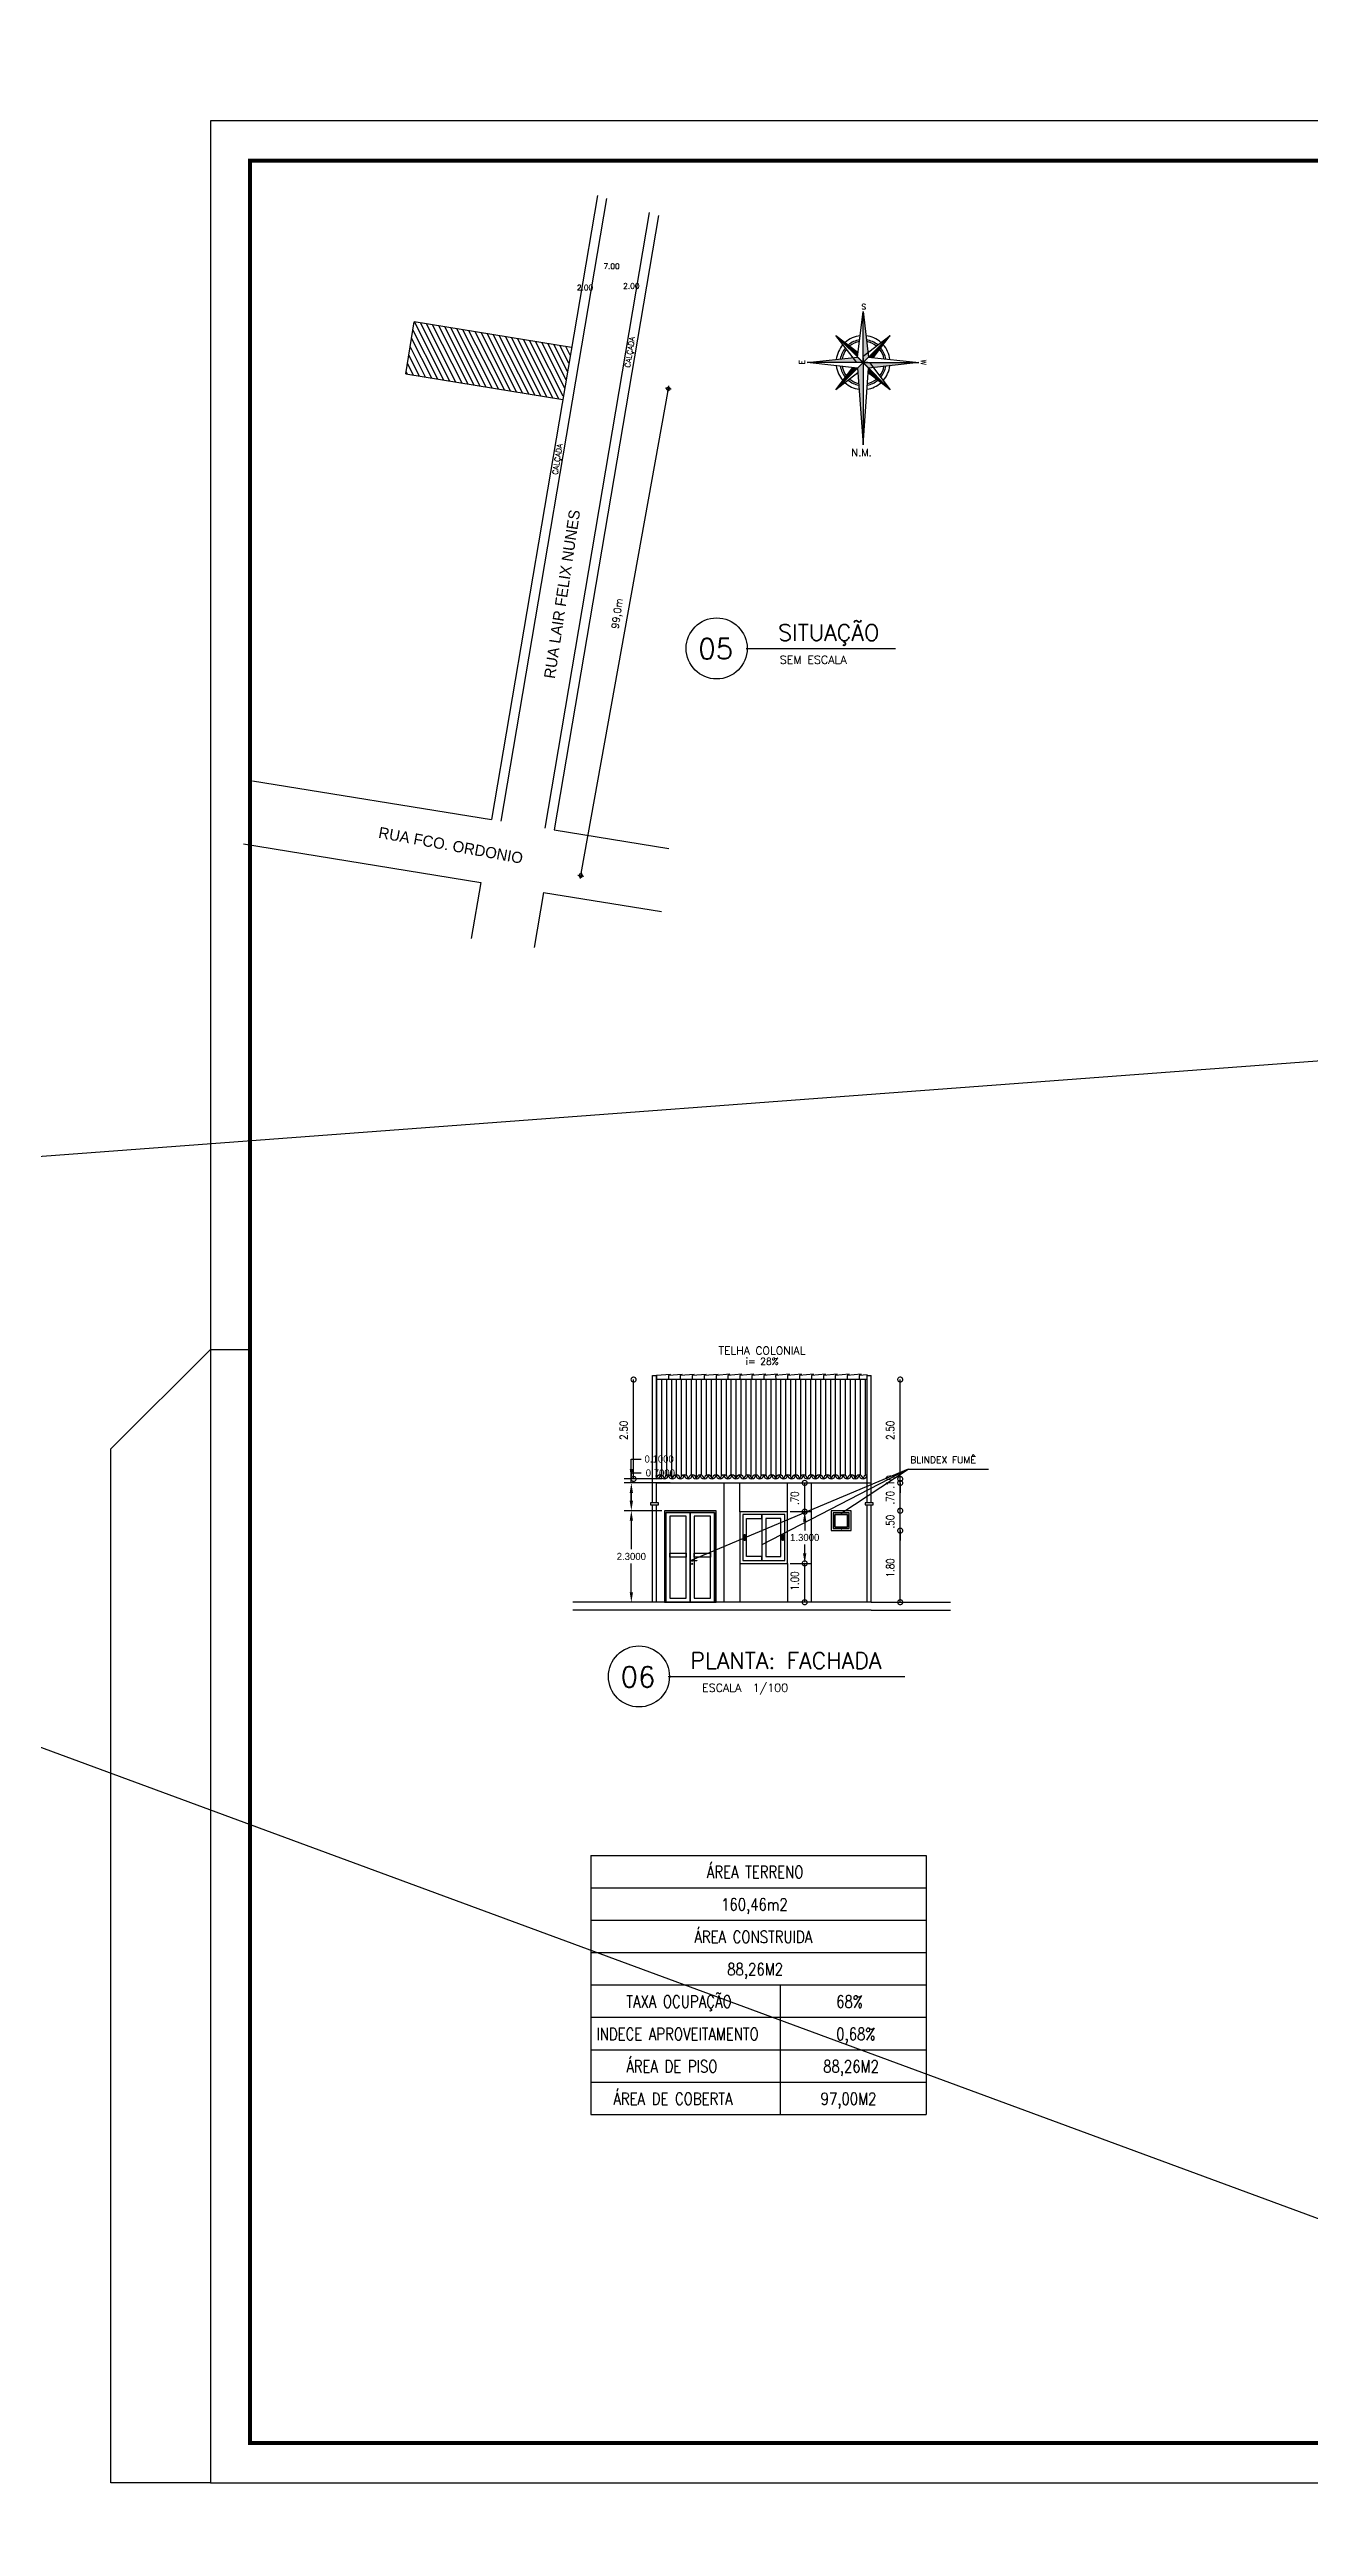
# Model space of a CAD drawing. Extents: x 1223 to 2114, y 507 to 973.
# Drawn here: x 1896.4 to 1928.1, y 602.5 to 664.8 of the extents above; entities that cross this region are included whole.
import ezdxf

# ---------------------------------------------------------------- set-up
doc = ezdxf.new("R2010")
doc.units = 0
doc.header["$MEASUREMENT"] = 0
doc.layers.get('0').update_dxf_attribs({"linetype": 'CONTINUOUS'})
doc.layers.get('DEFPOINTS').update_dxf_attribs({"linetype": 'CONTINUOUS'})
for name, color, linetype in [('COTA', 7, 'CONTINUOUS'), ('ESQUADRIAS_TIGRE', 7, 'CONTINUOUS'), ('FORMATO', 4, 'CONTINUOUS'), ('JANELAS', 8, 'CONTINUOUS'), ('JANELAS_INTERNO', 2, 'CONTINUOUS'), ('PAREDE', 2, 'CONTINUOUS'), ('PAREDES', 2, 'CONTINUOUS'), ('PENA-20', 3, 'CONTINUOUS'), ('PILAR', 2, 'CONTINUOUS'), ('PILARES', 5, 'CONTINUOUS'), ('REBAIXO', 8, 'CONTINUOUS')]:
    doc.layers.add(name, color=color, linetype=linetype)
doc.styles.add('PADRAO_TXT', font='romans.shx')
doc.styles.add('REG80', font='romans.shx', dxfattribs={"width": 0.8, "height": 0.2})
doc.styles.add('ROMANS', font='romans', dxfattribs={"height": 0.1})
doc.styles.add('ROMANT', font='romant.shx')
doc.dimstyles.get("Standard").update_dxf_attribs({"dimtxt": 0.18, "dimasz": 0.18, "dimexe": 0.18, "dimexo": 0.0625, "dimgap": 0.09, "dimtad": 0, "dimtih": 1, "dimtoh": 1, "dimdec": 4, "dimzin": 0, "dimdsep": 46, "dimtxsty": 'Standard', "dimcen": 0.09, "dimadec": 0, "dimazin": 0, "dimtfac": 1, "dimtdec": 4, "dimtofl": 0, "dimtmove": 0, "dimatfit": 3, "dimfxl": 0, "dimtolj": 1, "dimtzin": 0, "dimarcsym": 0})

# ---------------------------------------------------------------- blocks, each defined once
blk = doc.blocks.new('*U28')
at = {"layer": 'ESQUADRIAS_TIGRE', "linetype": 'Continuous', "flags": 128}
for points in [[(0.05, 0.45), (0.05, 0.05), (0.45, 0.05), (0.45, 0.45)], [(0.09, 0.41), (0.09, 0.09), (0.41, 0.09), (0.41, 0.41)]]:
    blk.add_lwpolyline(points, close=True, dxfattribs=at)
at = {"layer": 'ESQUADRIAS_TIGRE', "linetype": 'Continuous'}
blk.add_lwpolyline([(0.09, 0.41), (0.41, 0.41), (0.41, 0.09), (0.09, 0.09)], close=True, dxfattribs=at)
blk = doc.blocks.new('*U29')
at = {"layer": 'ESQUADRIAS_TIGRE', "linetype": 'Continuous', "flags": 128}
for points in [[(0, 0.5), (0, 0), (0.5, 0), (0.5, 0.5)], [(0.05, 0.45), (0.05, 0.05), (0.45, 0.05), (0.45, 0.45)]]:
    blk.add_lwpolyline(points, close=True, dxfattribs=at)
at = {"layer": 'ESQUADRIAS_TIGRE'}
blk.add_blockref('*U28', (0, 0), dxfattribs=at)
blk = doc.blocks.new('PUXADOR_MAXIMAR_2D')
at = {"layer": 'ESQUADRIAS_TIGRE', "linetype": 'Continuous'}
blk.add_lwpolyline([(-0.006, -0.015), (0.006, -0.015), (0.006, 0), (0.046, 0), (0.1, 0), (0.1, 0.014), (0.019, 0.014), (0.019, 0.015), (0.019, 0.023), (0.006, 0.023), (-0.006, 0.023), (-0.021, 0.023), (-0.021, 0.008), (-0.006, 0.008), (-0.006, 0), (-0.006, -0.001)], close=True, dxfattribs=at)
blk = doc.blocks.new('36985429E')
at = {"layer": 'ESQUADRIAS_TIGRE'}
for name, p in [('*U29', (0, 0)), ('PUXADOR_MAXIMAR_2D', (0.25, 0.05))]:
    blk.add_blockref(name, p, dxfattribs=at)
at = {"layer": 'ESQUADRIAS_TIGRE', "flags": 1}
for tag, p in [('COD', (0, -0.00762)), ('DESCR', (0, -0.01524))]:
    blk.add_attdef(tag, p, '', height=0.00423, dxfattribs=at)
blk = doc.blocks.new('*U31')
at = {"layer": 'ESQUADRIAS_TIGRE', "linetype": 'Continuous', "flags": 128}
for points in [[(0.04, 2.26), (0.04, 0), (0.65, 0), (0.65, 2.26)], [(0.14, 2.16), (0.14, 0.1), (0.55, 0.1), (0.55, 2.16)]]:
    blk.add_lwpolyline(points, close=True, dxfattribs=at)
at = {"layer": 'ESQUADRIAS_TIGRE', "linetype": 'Continuous'}
blk.add_lwpolyline([(0.14, 1.23), (0.55, 1.23), (0.55, 1.13), (0.14, 1.13)], close=True, dxfattribs=at)
blk = doc.blocks.new('*U32')
at = {"layer": 'ESQUADRIAS_TIGRE', "linetype": 'Continuous', "flags": 128}
for points in [[(0.65, 2.26), (0.65, 0), (1.26, 0), (1.26, 2.26)], [(0.75, 2.16), (0.75, 0.1), (1.16, 0.1), (1.16, 2.16)]]:
    blk.add_lwpolyline(points, close=True, dxfattribs=at)
at = {"layer": 'ESQUADRIAS_TIGRE', "linetype": 'Continuous'}
blk.add_lwpolyline([(0.75, 1.23), (1.16, 1.23), (1.16, 1.13), (0.75, 1.13)], close=True, dxfattribs=at)
blk = doc.blocks.new('*U33')
at = {"layer": 'ESQUADRIAS_TIGRE', "linetype": 'Continuous'}
blk.add_lwpolyline([(0, 2.3), (0, 0), (0.04, 0), (0.04, 2.26), (1.26, 2.26), (1.26, 0), (1.3, 0), (1.3, 2.3)], close=True, dxfattribs=at)
at = {"layer": 'ESQUADRIAS_TIGRE'}
for name in ['*U31', '*U32']:
    blk.add_blockref(name, (0, 0), dxfattribs=at)
blk = doc.blocks.new('MACANETA_GU_DIR')
at = {"layer": 'ESQUADRIAS_TIGRE', "linetype": 'Continuous', "flags": 128}
blk.add_lwpolyline([(0, -0.015, -0.414214), (-0.015, 0, -0.414214), (0, 0.015), (0, 0.015, -0.268682), (0.013, 0.007), (0.052, 0.007), (0.106, 0.007, -0.414214), (0.114, 0, -0.414214), (0.106, -0.008), (0.052, -0.008), (0.013, -0.008), (0.013, -0.008, -0.267224), (0, -0.015)], format="xyb", close=True, dxfattribs=at)
at = {"layer": 'ESQUADRIAS_TIGRE', "linetype": 'Continuous'}
blk.add_circle((0, -0.08), 0.015, dxfattribs=at)
blk = doc.blocks.new('36621931E')
at = {"layer": 'ESQUADRIAS_TIGRE'}
for name, p in [('*U33', (0, 0)), ('MACANETA_GU_DIR', (0.7, 1.046))]:
    blk.add_blockref(name, p, dxfattribs=at)
at = {"layer": 'ESQUADRIAS_TIGRE', "flags": 1}
for tag, p in [('COD', (0, -0.00762)), ('DESCR', (0, -0.01524))]:
    blk.add_attdef(tag, p, '', height=0.00423, dxfattribs=at)
blk = doc.blocks.new('*U35')
at = {"layer": 'ESQUADRIAS_TIGRE', "linetype": 'Continuous'}
blk.add_lwpolyline([(0.07, 1.23), (0.07, 0.07), (0.55, 0.07), (0.55, 0.17), (0.17, 0.17), (0.17, 1.13), (0.55, 1.13), (0.55, 1.23)], close=True, dxfattribs=at)
blk = doc.blocks.new('*U36')
at = {"layer": 'ESQUADRIAS_TIGRE', "linetype": 'Continuous', "flags": 128}
for points in [[(0.55, 1.23), (0.55, 0.07), (1.13, 0.07), (1.13, 1.23)], [(0.65, 1.13), (0.65, 0.17), (1.03, 0.17), (1.03, 1.13)]]:
    blk.add_lwpolyline(points, close=True, dxfattribs=at)
blk = doc.blocks.new('*U37')
at = {"layer": 'ESQUADRIAS_TIGRE', "linetype": 'Continuous', "flags": 128}
for points in [[(0, 1.3), (0, 0), (1.2, 0), (1.2, 1.3)], [(0.07, 1.23), (0.07, 0.07), (1.13, 0.07), (1.13, 1.23)]]:
    blk.add_lwpolyline(points, close=True, dxfattribs=at)
at = {"layer": 'ESQUADRIAS_TIGRE'}
for name in ['*U35', '*U36']:
    blk.add_blockref(name, (0, 0), dxfattribs=at)
blk = doc.blocks.new('PUXADOR_2D')
at = {"layer": 'ESQUADRIAS_TIGRE', "linetype": 'Continuous', "flags": 128}
blk.add_lwpolyline([(0.0125, -0.06), (0.0125, -0.0625, -0.4142136), (0, -0.075), (0, -0.075, -0.4142136), (-0.0125, -0.0625), (-0.0125, -0.06), (-0.0125, 0.06), (-0.0125, 0.0625, -0.4142136), (0, 0.075), (0, 0.075, -0.4142136), (0.0125, 0.0625), (0.0125, 0.06)], format="xyb", close=True, dxfattribs=at)
blk = doc.blocks.new('36406810E')
at = {"layer": 'ESQUADRIAS_TIGRE'}
for name, p in [('*U37', (0, 0)), ('PUXADOR_2D', (0.12, 0.65)), ('PUXADOR_2D', (1.08, 0.65))]:
    blk.add_blockref(name, p, dxfattribs=at)
at = {"layer": 'ESQUADRIAS_TIGRE', "flags": 1}
for tag, p in [('COD', (0, -0.00762)), ('DESCR', (0, -0.01524))]:
    blk.add_attdef(tag, p, '', height=0.00423, dxfattribs=at)
blk = doc.blocks.new('A$C2DF50791')
at = {"layer": 'PENA-20'}
for centre, start, end in [((0, 0.1), 270, 0), ((0.1, 0), 0, 180), ((0.2, 0.1), 180, 0), ((0.3, 0), 0, 180), ((0.4, 0.1), 180, 0), ((0.5, 0), 0, 180), ((0.6, 0.1), 180, 0), ((0.7, 0), 0, 180), ((0.8, 0.1), 180, 0), ((0.9, 0), 0, 180), ((1, 0.1), 180, 0), ((1.1, 0), 0, 180), ((1.2, 0.1), 180, 0), ((1.3, 0), 0, 180), ((1.4, 0.1), 180, 0), ((1.5, 0), 0, 180), ((1.6, 0.1), 180, 0), ((1.7, 0), 0, 180), ((1.8, 0.1), 180, 0), ((1.9, 0), 0, 180), ((2, 0.1), 180, 0), ((2.1, 0), 0, 180), ((2.2, 0.1), 180, 0), ((2.3, 0), 0, 180), ((2.4, 0.1), 180, 0), ((2.5, 0), 0, 180), ((2.6, 0.1), 180, 0), ((2.7, 0), 0, 180), ((2.8, 0.1), 180, 0), ((2.9, 0), 0, 180), ((3, 0.1), 180, 0), ((3.1, 0), 0, 180), ((3.2, 0.1), 180, 0), ((3.3, 0), 0, 180), ((3.4, 0.1), 180, 0), ((3.5, 0), 0, 180), ((3.6, 0.1), 180, 0), ((3.7, 0), 0, 180)]:
    blk.add_arc(centre, 0.1, start, end, dxfattribs=at)
blk = doc.blocks.new('*D498')
at = {"layer": 'DEFPOINTS', "color": 0, "transparency": 16777216}
for p in [(1910.994, 628.03), (1911.826, 628.03), (1911.826, 625.73)]:
    blk.add_point(p, dxfattribs=at)
at = {"layer": 'REBAIXO', "color": 0, "lineweight": -2, "transparency": 16777216}
for p, q in [((1911.763, 628.03), (1910.814, 628.03)), ((1911.763, 625.73), (1910.814, 625.73))]:
    blk.add_line(p, q, dxfattribs=at)
at = {"layer": 'REBAIXO', "color": 7, "lineweight": -2, "transparency": 16777216}
for p, q in [((1910.994, 627.78), (1910.994, 627.06)), ((1910.994, 625.98), (1910.994, 626.7))]:
    blk.add_line(p, q, dxfattribs=at)
at = {"layer": 'REBAIXO', "color": 7, "transparency": 16777216}
for points in [[(1910.953, 627.78), (1911.036, 627.78), (1910.994, 628.03)], [(1910.953, 625.98), (1911.036, 625.98), (1910.994, 625.73)]]:
    blk.add_solid(points, dxfattribs=at)
at = {"layer": 'REBAIXO', "color": 0, "transparency": 16777216, "insert": (1910.994, 626.88), "char_height": 0.18, "attachment_point": 5}
blk.add_mtext('\\A1;2.3000', dxfattribs=at)
blk = doc.blocks.new('*D499')
at = {"layer": 'DEFPOINTS', "color": 0, "transparency": 16777216}
for p in [(1910.994, 628.73), (1912.031, 628.73), (1911.826, 628.03)]:
    blk.add_point(p, dxfattribs=at)
at = {"layer": 'REBAIXO', "color": 0, "lineweight": -2, "transparency": 16777216}
for p, q in [((1911.969, 628.73), (1910.814, 628.73)), ((1911.763, 628.03), (1910.814, 628.03))]:
    blk.add_line(p, q, dxfattribs=at)
at = {"layer": 'REBAIXO', "color": 7, "lineweight": -2, "transparency": 16777216}
for p, q in [((1910.994, 628.73), (1910.994, 628.98)), ((1910.994, 628.98), (1911.244, 628.98)), ((1910.994, 628.28), (1910.994, 628.48))]:
    blk.add_line(p, q, dxfattribs=at)
at = {"layer": 'REBAIXO', "color": 7, "transparency": 16777216}
for points in [[(1910.953, 628.48), (1911.036, 628.48), (1910.994, 628.73)], [(1910.953, 628.28), (1911.036, 628.28), (1910.994, 628.03)]]:
    blk.add_solid(points, dxfattribs=at)
at = {"layer": 'REBAIXO', "color": 0, "transparency": 16777216, "insert": (1911.724, 628.98), "char_height": 0.18, "attachment_point": 5}
blk.add_mtext('\\A1;0.7000', dxfattribs=at)
blk = doc.blocks.new('*D500')
at = {"layer": 'DEFPOINTS', "color": 0, "transparency": 16777216}
for p in [(1910.994, 628.83), (1911.826, 628.83), (1912.031, 628.73)]:
    blk.add_point(p, dxfattribs=at)
at = {"layer": 'REBAIXO', "color": 7, "lineweight": -2, "transparency": 16777216}
for p, q in [((1910.994, 629.08), (1910.994, 629.33)), ((1910.994, 629.33), (1911.244, 629.33)), ((1910.994, 628.48), (1910.994, 628.23))]:
    blk.add_line(p, q, dxfattribs=at)
at = {"layer": 'REBAIXO', "color": 0, "lineweight": -2, "transparency": 16777216}
for p, q in [((1911.763, 628.83), (1910.814, 628.83)), ((1911.969, 628.73), (1910.814, 628.73))]:
    blk.add_line(p, q, dxfattribs=at)
at = {"layer": 'REBAIXO', "color": 7, "transparency": 16777216}
for points in [[(1910.953, 629.08), (1911.036, 629.08), (1910.994, 628.83)], [(1910.953, 628.48), (1911.036, 628.48), (1910.994, 628.73)]]:
    blk.add_solid(points, dxfattribs=at)
at = {"layer": 'REBAIXO', "color": 0, "transparency": 16777216, "insert": (1911.694, 629.33), "char_height": 0.18, "attachment_point": 5}
blk.add_mtext('\\A1;0.1000', dxfattribs=at)
blk = doc.blocks.new('_DOTSMALL')
at = {"color": 0, "linetype": 'ByBlock', "const_width": 0.5}
blk.add_lwpolyline([(-0.0625, 0, 1), (0.0625, 0, 1)], format="xyb", close=True, dxfattribs=at)
blk = doc.blocks.new('*D501')
at = {"layer": 'DEFPOINTS', "color": 0, "transparency": 16777216}
for p in [(1914.926, 628.007), (1915.356, 628.007), (1914.926, 626.707)]:
    blk.add_point(p, dxfattribs=at)
at = {"layer": 'REBAIXO', "color": 0, "lineweight": -2, "transparency": 16777216}
for p, q in [((1914.988, 628.007), (1915.536, 628.007)), ((1914.988, 626.707), (1915.536, 626.707))]:
    blk.add_line(p, q, dxfattribs=at)
at = {"layer": 'REBAIXO', "color": 7, "lineweight": -2, "transparency": 16777216}
for p, q in [((1915.356, 627.757), (1915.356, 627.537)), ((1915.356, 626.957), (1915.356, 627.177))]:
    blk.add_line(p, q, dxfattribs=at)
at = {"layer": 'REBAIXO', "color": 7, "transparency": 16777216}
for points in [[(1915.314, 627.757), (1915.397, 627.757), (1915.356, 628.007)], [(1915.314, 626.957), (1915.397, 626.957), (1915.356, 626.707)]]:
    blk.add_solid(points, dxfattribs=at)
at = {"layer": 'REBAIXO', "color": 0, "transparency": 16777216, "insert": (1915.356, 627.357), "char_height": 0.18, "attachment_point": 5}
blk.add_mtext('\\A1;1.3000', dxfattribs=at)
blk = doc.blocks.new('*U134')
at = {"layer": 'PAREDE'}
blk.add_text('RUA LAIR FELIX NUNES', height=0.28, rotation=81.42261, dxfattribs=at).set_placement((1909.07, 648.943))
blk = doc.blocks.new('*U135')
at = {"color": 2}
blk.add_text('RUA FCO. ORDONIO', height=0.28, rotation=349.71967, dxfattribs=at).set_placement((1904.616, 644.957))
blk = doc.blocks.new('BOLA')
for p, q in [((-1, 0), (1, 0)), ((0, 1), (0, -1))]:
    blk.add_line(p, q)
blk.add_circle((0, 0), 0.6)
blk = doc.blocks.new('*X136')
at = {"color": 0}
for p, q in [((1906.277, 656.465), (1905.537, 657.931)), ((1906.429, 656.441), (1905.689, 657.906)), ((1906.582, 656.416), (1905.842, 657.881)), ((1906.734, 656.391), (1905.994, 657.856)), ((1905.819, 656.54), (1905.432, 657.307)), ((1905.972, 656.515), (1905.466, 657.517)), ((1906.124, 656.49), (1905.5, 657.726)), ((1906.887, 656.367), (1906.147, 657.832)), ((1907.039, 656.342), (1906.299, 657.807)), ((1907.192, 656.317), (1906.452, 657.782)), ((1907.344, 656.292), (1906.604, 657.758)), ((1907.497, 656.268), (1906.757, 657.733)), ((1907.649, 656.243), (1906.909, 657.708)), ((1907.802, 656.218), (1907.062, 657.683)), ((1907.954, 656.194), (1907.214, 657.659)), ((1908.107, 656.169), (1907.367, 657.634)), ((1908.259, 656.144), (1907.519, 657.609)), ((1908.412, 656.119), (1907.672, 657.585)), ((1908.564, 656.095), (1907.825, 657.56)), ((1908.717, 656.07), (1907.977, 657.535)), ((1908.869, 656.045), (1908.13, 657.51)), ((1909.022, 656.021), (1908.282, 657.486)), ((1909.174, 655.996), (1908.435, 657.461)), ((1909.282, 656.059), (1908.587, 657.436)), ((1909.318, 656.266), (1908.74, 657.412)), ((1909.353, 656.474), (1908.892, 657.387)), ((1909.388, 656.682), (1909.045, 657.362)), ((1909.423, 656.889), (1909.197, 657.337)), ((1909.459, 657.097), (1909.35, 657.313)), ((1905.362, 656.614), (1905.33, 656.677)), ((1905.514, 656.589), (1905.364, 656.887)), ((1905.667, 656.564), (1905.398, 657.097))]:
    blk.add_line(p, q, dxfattribs=at)
blk = doc.blocks.new('*U44')
at = {"color": 3, "style": 'REG80', "width": 0.8}
blk.add_text('1.80', height=0.2, rotation=90, dxfattribs=at).set_placement((1917.609, 626.352))
blk = doc.blocks.new('*D43')
at = {"transparency": 16777216}
blk.add_line((1917.759, 625.73), (1917.759, 627.53), dxfattribs=at)
at = {"layer": 'DEFPOINTS', "color": 0, "transparency": 16777216}
for p in [(1916.526, 627.53), (1917.759, 627.53), (1916.297, 625.73)]:
    blk.add_point(p, dxfattribs=at)
at = {"transparency": 16777216, "xscale": 0.25, "yscale": 0.25, "zscale": 0.25}
for p, rotation in [((1917.759, 627.53), 90), ((1917.759, 625.73), 270)]:
    blk.add_blockref('_DOTSMALL', p, dxfattribs=dict(at, rotation=rotation))
at = {"layer": 'PILARES', "transparency": 16777216}
blk.add_blockref('*U44', (0, 0), dxfattribs=at)
blk = doc.blocks.new('*U46')
at = {"color": 3, "style": 'REG80', "width": 0.8}
blk.add_text('.50', height=0.2, rotation=90, dxfattribs=at).set_placement((1917.609, 627.585))
blk = doc.blocks.new('*D45')
at = {"transparency": 16777216}
for p, q in [((1917.759, 628.03), (1917.759, 628.28)), ((1917.759, 627.53), (1917.759, 628.03)), ((1917.759, 627.53), (1917.759, 627.28))]:
    blk.add_line(p, q, dxfattribs=at)
at = {"layer": 'DEFPOINTS', "color": 0, "transparency": 16777216}
for p in [(1916.526, 628.03), (1917.759, 628.03), (1916.526, 627.53)]:
    blk.add_point(p, dxfattribs=at)
at = {"transparency": 16777216, "xscale": 0.25, "yscale": 0.25, "zscale": 0.25}
for p, rotation in [((1917.759, 628.03), 270), ((1917.759, 627.53), 90)]:
    blk.add_blockref('_DOTSMALL', p, dxfattribs=dict(at, rotation=rotation))
at = {"layer": 'PILARES', "transparency": 16777216}
blk.add_blockref('*U46', (0, 0), dxfattribs=at)
blk = doc.blocks.new('*U48')
at = {"color": 3, "style": 'REG80', "width": 0.8}
blk.add_text('.70', height=0.2, rotation=90, dxfattribs=at).set_placement((1917.609, 628.185))
blk = doc.blocks.new('*D47')
at = {"transparency": 16777216}
blk.add_line((1917.759, 628.03), (1917.759, 628.73), dxfattribs=at)
at = {"layer": 'DEFPOINTS', "color": 0, "transparency": 16777216}
for p in [(1916.925, 628.73), (1917.759, 628.73), (1916.526, 628.03)]:
    blk.add_point(p, dxfattribs=at)
at = {"transparency": 16777216, "xscale": 0.25, "yscale": 0.25, "zscale": 0.25}
for p, rotation in [((1917.759, 628.73), 90), ((1917.759, 628.03), 270)]:
    blk.add_blockref('_DOTSMALL', p, dxfattribs=dict(at, rotation=rotation))
at = {"layer": 'PILARES', "transparency": 16777216}
blk.add_blockref('*U48', (0, 0), dxfattribs=at)
blk = doc.blocks.new('*U50')
at = {"color": 3, "style": 'REG80', "width": 0.8}
blk.add_text('.10', height=0.2, rotation=90, dxfattribs=at).set_placement((1917.609, 628.585))
blk = doc.blocks.new('*D49')
at = {"transparency": 16777216}
for p, q in [((1917.759, 628.83), (1917.759, 629.08)), ((1917.759, 628.73), (1917.759, 628.83)), ((1917.759, 628.73), (1917.759, 628.48))]:
    blk.add_line(p, q, dxfattribs=at)
at = {"layer": 'DEFPOINTS', "color": 0, "transparency": 16777216}
for p in [(1916.826, 628.83), (1916.925, 628.73), (1917.759, 628.83)]:
    blk.add_point(p, dxfattribs=at)
at = {"transparency": 16777216, "xscale": 0.25, "yscale": 0.25, "zscale": 0.25}
for p, rotation in [((1917.759, 628.83), 270), ((1917.759, 628.73), 90)]:
    blk.add_blockref('_DOTSMALL', p, dxfattribs=dict(at, rotation=rotation))
at = {"layer": 'PILARES', "transparency": 16777216}
blk.add_blockref('*U50', (0, 0), dxfattribs=at)
blk = doc.blocks.new('*U54')
at = {"color": 3, "style": 'REG80', "width": 0.8}
blk.add_text('2.50', height=0.2, rotation=90, dxfattribs=at).set_placement((1917.609, 629.813))
blk = doc.blocks.new('*D53')
at = {"transparency": 16777216}
blk.add_line((1917.759, 628.83), (1917.759, 631.33), dxfattribs=at)
at = {"layer": 'DEFPOINTS', "color": 0, "transparency": 16777216}
for p in [(1916.926, 631.33), (1917.759, 631.33), (1916.826, 628.83)]:
    blk.add_point(p, dxfattribs=at)
at = {"transparency": 16777216, "xscale": 0.25, "yscale": 0.25, "zscale": 0.25}
for p, rotation in [((1917.759, 631.33), 90), ((1917.759, 628.83), 270)]:
    blk.add_blockref('_DOTSMALL', p, dxfattribs=dict(at, rotation=rotation))
at = {"layer": 'PILARES', "transparency": 16777216}
blk.add_blockref('*U54', (0, 0), dxfattribs=at)
blk = doc.blocks.new('*U56')
at = {"color": 3, "style": 'REG80', "width": 0.8}
blk.add_text('2.50', height=0.2, rotation=90, dxfattribs=at).set_placement((1910.901, 629.813))
blk = doc.blocks.new('*D55')
at = {"transparency": 16777216}
blk.add_line((1911.051, 628.83), (1911.051, 631.329), dxfattribs=at)
at = {"layer": 'DEFPOINTS', "color": 0, "transparency": 16777216}
for p in [(1911.051, 631.329), (1911.625, 631.329), (1911.626, 628.83)]:
    blk.add_point(p, dxfattribs=at)
at = {"transparency": 16777216, "xscale": 0.25, "yscale": 0.25, "zscale": 0.25}
for p, rotation in [((1911.051, 631.329), 90), ((1911.051, 628.83), 270)]:
    blk.add_blockref('_DOTSMALL', p, dxfattribs=dict(at, rotation=rotation))
at = {"layer": 'PILARES', "transparency": 16777216}
blk.add_blockref('*U56', (0, 0), dxfattribs=at)

msp = doc.modelspace()

# ---------------------------------------------------------------- linework, layer by layer
at = {"color": 4}
for p, q in [((1910.1395, 661.10775), (1907.47514, 645.41163)), ((1911.67654, 660.60205), (1909.05457, 645.15565)), ((1916.68669, 657.04243), (1916.82394, 658.19124)), ((1916.82366, 656.9054), (1916.82394, 658.19124)), ((1916.82394, 658.19124), (1916.96069, 657.04238)), ((1916.66351, 656.90619), (1916.14076, 657.59009)), ((1916.8244, 656.90615), (1916.14076, 657.59009)), ((1916.14076, 657.59009), (1916.70092, 657.16154)), ((1916.8244, 656.90615), (1917.50834, 657.5898)), ((1916.82444, 657.06704), (1917.50834, 657.5898)), ((1917.0797, 657.02951), (1917.50834, 657.5898)), ((1915.41651, 656.9057), (1916.68669, 657.04243)), ((1916.82366, 656.9054), (1915.41651, 656.9057)), ((1916.68663, 656.76843), (1915.41651, 656.9057)), ((1916.8244, 656.90615), (1916.14047, 656.22251)), ((1916.14047, 656.22251), (1916.56793, 656.78126)), ((1916.69436, 656.64589), (1916.14047, 656.22251)), ((1916.96069, 657.04238), (1916.68663, 656.76843)), ((1916.68663, 656.76843), (1916.82394, 654.83906)), ((1916.96063, 656.76837), (1916.68669, 657.04243)), ((1916.94066, 656.90571), (1916.70815, 656.90576)), ((1916.82366, 656.9054), (1918.2308, 656.9051)), ((1916.82443, 657.02199), (1916.82394, 654.83906)), ((1916.82394, 654.83906), (1916.96159, 656.76849)), ((1916.8244, 656.90615), (1917.50805, 656.22221)), ((1917.50805, 656.22221), (1916.95385, 656.6462)), ((1918.2308, 656.9051), (1916.96063, 656.76837)), ((1916.96069, 657.04238), (1918.2308, 656.9051)), ((1916.9853, 656.90612), (1917.50805, 656.22221)), ((1901.46362, 646.3859), (1907.47514, 645.41163)), ((1901.23969, 644.80131), (1907.20737, 643.83415)), ((1909.05457, 645.15565), (1911.93552, 644.68874)), ((1907.20737, 643.83415), (1906.96779, 642.42276)), ((1908.7868, 643.57817), (1908.55255, 642.19818)), ((1908.7868, 643.57817), (1911.75563, 643.09702))]:
    msp.add_line(p, q, dxfattribs=at)
at = {"color": 9, "linetype": 'Continuous'}
for p, q in [((1910.37005, 661.03189), (1907.71205, 645.37323)), ((1911.44599, 660.67791), (1908.81766, 645.19405))]:
    msp.add_line(p, q, dxfattribs=at)
at = {"color": 250, "linetype": 'ByBlock'}
msp.add_line((1909.73331, 644.05981), (1911.92646, 656.2474), dxfattribs=at)
for p, q in [((1912.00027, 656.23412), (1911.85265, 656.26069)), ((1911.91318, 656.17359), (1911.93974, 656.32122))]:
    msp.add_line(p, q)
msp.add_circle((1911.92646, 656.2474), 0.045)
at = {"color": 4}
for radius, start, end in [(0.67833, 138.1586125, 173.3174139), (0.57823, 140.0507224, 171.0483646), (0.53526, 141.0861056, 169.8036408), (0.67833, 96.1310444, 131.6366824), (0.57823, 98.4217781, 129.7119203), (0.53526, 99.6785936, 128.6584628), (0.67833, 48.2310566, 83.7950558), (0.57823, 50.136295, 81.4952042), (0.53526, 51.1789441, 80.2333026), (0.53526, 10.1786001, 38.7089004), (0.57823, 8.9333284, 39.7584057), (0.67833, 6.6632964, 41.6760296), (0.67833, 186.7073054, 221.7683434), (0.57823, 188.9854688, 219.8674572), (0.53526, 190.2352742, 218.8272169), (0.53526, 321.3286047, 349.7332621), (0.57823, 320.2742319, 350.9836159), (0.67833, 318.3478169, 353.2627629), (0.67833, 228.2753444, 261.259076), (0.57823, 230.1886126, 259.0772144), (0.53526, 231.2357067, 257.8810522), (0.67833, 278.8599733, 311.8076733), (0.57823, 281.0653606, 309.913914), (0.53526, 282.2746173, 308.8776179)]:
    msp.add_arc((1916.82337, 656.90569), radius, start, end, dxfattribs=at)
for points in [[(1916.82394, 658.19124), (1916.82366, 656.9054), (1916.82394, 658.19124), (1916.96069, 657.04238)], [(1916.14076, 657.59009), (1916.68684, 657.04377), (1916.14076, 657.59009), (1916.70092, 657.16154)], [(1916.96069, 657.04238), (1917.50834, 657.5898), (1917.0797, 657.02951), (1917.50834, 657.5898)], [(1915.41651, 656.9057), (1916.68669, 657.04243), (1915.41651, 656.9057), (1916.82366, 656.9054)], [(1916.14047, 656.22251), (1916.68667, 656.76807), (1916.14047, 656.22251), (1916.56793, 656.78126)], [(1916.82366, 656.9054), (1916.82394, 654.83906), (1916.68667, 656.76807), (1916.82394, 654.83906)], [(1916.82366, 656.9054), (1918.2308, 656.9051), (1916.96063, 656.76837), (1918.2308, 656.9051)], [(1916.96198, 656.76851), (1917.50805, 656.22221), (1916.95385, 656.6462), (1917.50805, 656.22221)]]:
    msp.add_solid(points, dxfattribs=at)
at = {"layer": 'DEFPOINTS', "color": 0, "linetype": 'ByBlock'}
for p in [(1911.92646, 656.2474), (1907.36749, 644.43474)]:
    msp.add_point(p, dxfattribs=at)
at = {"layer": 'FORMATO'}
msp.add_lwpolyline([(1900.40266, 603.5837), (1982.00266, 603.5837), (1982.00266, 662.9837), (1900.40266, 662.9837)], close=True, dxfattribs=at)
at = {"layer": 'FORMATO', "const_width": 0.1}
msp.add_lwpolyline([(1901.40266, 604.5837), (1981.00266, 604.5837), (1981.00266, 661.9837), (1901.40266, 661.9837)], close=True, dxfattribs=at)
at = {"layer": 'FORMATO'}
msp.add_lwpolyline([(1900.40266, 603.5837), (1897.90266, 603.5837), (1897.90266, 629.5837), (1900.40266, 632.0837), (1901.40266, 632.0837)], dxfattribs=at)
at = {"layer": 'JANELAS'}
for p, q in [((1913.87903, 649.71724), (1917.6434, 649.71724)), ((1911.92361, 623.86194), (1917.87108, 623.86194)), ((1909.97648, 619.36223), (1918.41587, 619.36223)), ((1909.97648, 619.36223), (1909.97648, 612.84566)), ((1918.41587, 619.36223), (1918.41587, 612.84566)), ((1909.97648, 618.54766), (1918.41587, 618.54766)), ((1909.97648, 617.73309), (1918.41587, 617.73309)), ((1909.97648, 616.91852), (1918.41587, 616.91852)), ((1909.97648, 616.10395), (1918.41587, 616.10395)), ((1914.7381, 616.10395), (1914.7381, 612.84566)), ((1909.97648, 615.28937), (1918.41587, 615.28937)), ((1909.97648, 614.4748), (1918.41587, 614.4748)), ((1910.24376, 614.4748), (1918.41587, 614.4748)), ((1909.97648, 613.66023), (1918.41587, 613.66023)), ((1909.97648, 612.84566), (1918.41587, 612.84566))]:
    msp.add_line(p, q, dxfattribs=at)
for centre in [(1913.14056, 649.71724), (1911.18515, 623.86194)]:
    msp.add_circle(centre, 0.76764, dxfattribs=at)
at = {"layer": 'JANELAS_INTERNO'}
for p, q in [((2078.31556, 554.87816), (1591.45014, 734.46081)), ((1516.64871, 608.62187), (2113.74782, 653.18983))]:
    msp.add_line(p, q, dxfattribs=at)
at = {"layer": 'PAREDE'}
for p, q in [((1905.32067, 656.62036), (1905.53312, 657.93122)), ((1909.4914, 657.28971), (1905.53312, 657.93122)), ((1905.32067, 656.62036), (1909.26916, 655.98044)), ((1915.52555, 625.72969), (1915.52555, 628.72969)), ((1911.52555, 625.72969), (1911.52555, 628.17969)), ((1911.62555, 625.72969), (1911.62555, 628.17969)), ((1916.92555, 625.72969), (1916.92555, 628.17969)), ((1917.02555, 625.72969), (1917.02555, 628.17969)), ((1911.52555, 625.72969), (1909.52555, 625.72969)), ((1911.52555, 625.52969), (1909.52555, 625.52969)), ((1917.02555, 625.72969), (1911.52555, 625.72969)), ((1917.02555, 625.52969), (1911.52555, 625.52969)), ((1917.02555, 625.72969), (1919.02555, 625.72969)), ((1917.02555, 625.52969), (1919.02555, 625.52969))]:
    msp.add_line(p, q, dxfattribs=at)
for points in [[(1911.47555, 628.17969), (1911.67555, 628.17969), (1911.67555, 628.22969), (1911.47555, 628.22969)], [(1916.87555, 628.17969), (1917.07555, 628.17969), (1917.07555, 628.22969), (1916.87555, 628.22969)]]:
    msp.add_lwpolyline(points, close=True, dxfattribs=at)
at = {"layer": 'PENA-20'}
for p, q in [((1911.52555, 631.42929), (1911.62555, 631.42929)), ((1911.52555, 628.22969), (1911.52555, 631.42929)), ((1911.62555, 628.82969), (1911.62555, 631.42929)), ((1916.92535, 631.42884), (1917.02555, 631.42884)), ((1916.92555, 628.22969), (1916.92555, 631.42884)), ((1917.02555, 628.22969), (1917.02555, 631.42884)), ((1911.62555, 628.72969), (1916.92555, 628.72969)), ((1911.62555, 628.22969), (1911.62555, 628.72969))]:
    msp.add_line(p, q, dxfattribs=at)
for centre, start, end in [((1915.22555, 628.92969), 270, 0), ((1915.32555, 628.82969), 0, 180), ((1915.42555, 628.92969), 180, 0), ((1915.52555, 628.82969), 0, 180), ((1915.62555, 628.92969), 180, 0), ((1915.72555, 628.82969), 0, 180), ((1915.82555, 628.92969), 180, 0), ((1915.92555, 628.82969), 0, 180), ((1916.02555, 628.92969), 180, 0), ((1916.12555, 628.82969), 0, 180), ((1916.22555, 628.92969), 180, 0), ((1916.32555, 628.82969), 0, 180), ((1916.42555, 628.92969), 180, 0), ((1916.52555, 628.82969), 0, 180), ((1916.62555, 628.92969), 180, 0), ((1916.72555, 628.82969), 0, 180), ((1916.82555, 628.92969), 180, 0), ((1916.92555, 628.82969), 90, 180)]:
    msp.add_arc(centre, 0.1, start, end, dxfattribs=at)
at = {"layer": 'REBAIXO'}
for p, q in [((1911.97532, 631.45962), (1911.62535, 631.42929)), ((1911.62535, 631.42929), (1911.62544, 631.32929)), ((1916.92555, 631.32969), (1911.62555, 631.32969)), ((1911.6344, 628.87082), (1911.6344, 631.32969)), ((1911.7594, 628.92379), (1911.7594, 631.32969)), ((1911.8844, 628.92083), (1911.8844, 631.32969)), ((1912.27532, 631.45989), (1911.92535, 631.42957)), ((1911.92535, 631.42957), (1911.92544, 631.32957)), ((1911.97535, 631.4339), (1911.97532, 631.45962)), ((1912.0094, 628.88418), (1912.0094, 631.32969)), ((1912.1344, 628.9293), (1912.1344, 631.32969)), ((1912.57532, 631.46017), (1912.22535, 631.42985)), ((1912.22535, 631.42985), (1912.22544, 631.32985)), ((1912.2594, 628.90469), (1912.2594, 631.32969)), ((1912.27535, 631.43418), (1912.27532, 631.45989)), ((1912.3844, 628.91054), (1912.3844, 631.32969)), ((1912.5094, 628.92838), (1912.5094, 631.32969)), ((1912.87532, 631.46044), (1912.52535, 631.43012)), ((1912.52535, 631.43012), (1912.52544, 631.33012)), ((1912.57535, 631.43445), (1912.57532, 631.46017)), ((1912.6344, 628.87082), (1912.6344, 631.32969)), ((1912.7594, 628.92379), (1912.7594, 631.32969)), ((1913.17532, 631.46072), (1912.82535, 631.4304)), ((1912.82535, 631.4304), (1912.82544, 631.3304)), ((1912.82535, 631.4304), (1912.82544, 631.3304)), ((1912.87535, 631.43473), (1912.87532, 631.46044)), ((1912.8844, 628.92083), (1912.8844, 631.32969)), ((1913.0094, 628.88418), (1913.0094, 631.32969)), ((1913.47532, 631.46099), (1913.12535, 631.43067)), ((1913.12535, 631.43067), (1913.12544, 631.33067)), ((1913.1344, 628.9293), (1913.1344, 631.32969)), ((1913.17535, 631.435), (1913.17532, 631.46072)), ((1913.2594, 628.90469), (1913.2594, 631.32969)), ((1913.3844, 628.91054), (1913.3844, 631.32969)), ((1913.77532, 631.46127), (1913.42535, 631.43095)), ((1913.42535, 631.43095), (1913.42544, 631.33095)), ((1913.47535, 631.43528), (1913.47532, 631.46099)), ((1913.5094, 628.92838), (1913.5094, 631.32969)), ((1913.6344, 628.87082), (1913.6344, 631.32969)), ((1914.07532, 631.46154), (1913.72535, 631.43122)), ((1913.72535, 631.43122), (1913.72544, 631.33122)), ((1913.7594, 628.92379), (1913.7594, 631.32969)), ((1913.77535, 631.43555), (1913.77532, 631.46127)), ((1913.8844, 628.92083), (1913.8844, 631.32969)), ((1914.0094, 628.88418), (1914.0094, 631.32969)), ((1914.37532, 631.46182), (1914.02535, 631.4315)), ((1914.02535, 631.4315), (1914.02544, 631.3315)), ((1914.07535, 631.43583), (1914.07532, 631.46154)), ((1914.1344, 628.9293), (1914.1344, 631.32969)), ((1914.2594, 628.90469), (1914.2594, 631.32969)), ((1914.67532, 631.46209), (1914.32535, 631.43177)), ((1914.32535, 631.43177), (1914.32544, 631.33177)), ((1914.37535, 631.4361), (1914.37532, 631.46182)), ((1914.3844, 628.91054), (1914.3844, 631.32969)), ((1914.5094, 628.92838), (1914.5094, 631.32969)), ((1914.97532, 631.46237), (1914.62535, 631.43205)), ((1914.62535, 631.43205), (1914.62544, 631.33205)), ((1914.6344, 628.87082), (1914.6344, 631.32969)), ((1914.67535, 631.43638), (1914.67532, 631.46209)), ((1914.7594, 628.92379), (1914.7594, 631.32969)), ((1914.8844, 628.92083), (1914.8844, 631.32969)), ((1915.27532, 631.46265), (1914.92535, 631.43232)), ((1914.92535, 631.43232), (1914.92544, 631.33232)), ((1914.97535, 631.43666), (1914.97532, 631.46237)), ((1914.97535, 631.43666), (1914.97532, 631.46237)), ((1914.97535, 631.43666), (1914.97532, 631.46237)), ((1915.0094, 628.88418), (1915.0094, 631.32969)), ((1915.1344, 628.9293), (1915.1344, 631.32969)), ((1915.57532, 631.46292), (1915.22535, 631.4326)), ((1915.22535, 631.4326), (1915.22544, 631.3326)), ((1915.2594, 628.90469), (1915.2594, 631.32969)), ((1915.27535, 631.43693), (1915.27532, 631.46265)), ((1915.3844, 628.91054), (1915.3844, 631.32969)), ((1915.5094, 628.92838), (1915.5094, 631.32969)), ((1915.87532, 631.4632), (1915.52535, 631.43287)), ((1915.52535, 631.43287), (1915.52544, 631.33287)), ((1915.57535, 631.43721), (1915.57532, 631.46292)), ((1915.6344, 628.87082), (1915.6344, 631.32969)), ((1915.7594, 628.92379), (1915.7594, 631.32969)), ((1916.17532, 631.46347), (1915.82535, 631.43315)), ((1915.82535, 631.43315), (1915.82544, 631.33315)), ((1915.87535, 631.43748), (1915.87532, 631.4632)), ((1915.8844, 628.92083), (1915.8844, 631.32969)), ((1916.0094, 628.88418), (1916.0094, 631.32969)), ((1916.47532, 631.46375), (1916.12535, 631.43343)), ((1916.12535, 631.43343), (1916.12544, 631.33343)), ((1916.1344, 628.9293), (1916.1344, 631.32969)), ((1916.17535, 631.43776), (1916.17532, 631.46347)), ((1916.17535, 631.43776), (1916.17532, 631.46347)), ((1916.17535, 631.43776), (1916.17532, 631.46347)), ((1916.2594, 628.90469), (1916.2594, 631.32969)), ((1916.3844, 628.91054), (1916.3844, 631.32969)), ((1916.77532, 631.46402), (1916.42535, 631.4337)), ((1916.42535, 631.4337), (1916.42544, 631.3337)), ((1916.47535, 631.43803), (1916.47532, 631.46375)), ((1916.5094, 628.92838), (1916.5094, 631.32969)), ((1916.6344, 628.87082), (1916.6344, 631.32969)), ((1916.92555, 631.45132), (1916.72535, 631.43398)), ((1916.72535, 631.43398), (1916.72544, 631.33398)), ((1916.7594, 628.92379), (1916.7594, 631.32969)), ((1916.77535, 631.43831), (1916.77532, 631.46402)), ((1916.8844, 628.92083), (1916.8844, 631.32969)), ((1916.92555, 631.42929), (1916.92555, 631.45132)), ((1911.62555, 628.72969), (1911.52555, 628.72969)), ((1917.95498, 629.07636), (1912.47555, 626.77252)), ((1913.32555, 625.72969), (1913.32555, 628.72969)), ((1913.72555, 628.00654), (1913.72555, 628.72969)), ((1917.95498, 629.07636), (1914.27555, 627.16937)), ((1914.92555, 628.00654), (1914.92555, 628.72969)), ((1916.26717, 627.96468), (1917.95498, 629.07636)), ((1916.92555, 628.72969), (1917.02555, 628.72969)), ((1917.95498, 629.07636), (1919.98297, 629.07636)), ((1913.72555, 626.70654), (1913.72555, 625.72969)), ((1914.92555, 626.70654), (1914.92555, 625.72969))]:
    msp.add_line(p, q, dxfattribs=at)
at = {"layer": 'REBAIXO', "color": 7}
for p, q in [((1915.35571, 628.00654), (1915.35571, 628.72969)), ((1915.35571, 625.72969), (1915.35571, 626.70654))]:
    msp.add_line(p, q, dxfattribs=at)

# ---------------------------------------------------------------- block references
at = {"color": 9, "linetype": 'Continuous'}
msp.add_blockref('*X136', (0, 0), dxfattribs=at)
at = {"color": 250, "linetype": 'ByBlock', "xscale": -0.0749999999999611, "yscale": 0.0750000000000455, "zscale": 0.075, "rotation": 79.79881616650405}
msp.add_blockref('BOLA', (1909.72162, 644.00461), dxfattribs=at)
at = {"layer": 'PENA-20'}
msp.add_blockref('A$C2DF50791', (1911.62555, 628.82969), dxfattribs=at)
at = {"layer": 'PILARES'}
for name in ['*U134', '*U135']:
    msp.add_blockref(name, (0, 0), dxfattribs=at)
at = {"layer": 'REBAIXO', "color": 7, "xscale": 0.25, "yscale": 0.25, "zscale": 0.25}
for p, rotation in [((1915.35571, 628.72969), 90), ((1915.35571, 628.00654), 270), ((1915.35571, 626.70654), 90), ((1915.35571, 625.72969), 270)]:
    msp.add_blockref('_DOTSMALL', p, dxfattribs=dict(at, rotation=rotation))
at = {"layer": 'REBAIXO'}
for name, p in [('36621931E', (1911.82555, 625.72969)), ('36406810E', (1913.72555, 626.70654)), ('36985429E', (1916.02555, 627.52969))]:
    msp.add_blockref(name, p, dxfattribs=at)

# ---------------------------------------------------------------- texts
at = {"color": 4, "style": 'ROMANT'}
for s, height, rotation, p in [('S', 0.13478, 179.9876949, (1916.90051, 658.3815)), ('E', 0.1404, 89.9876949, (1915.36111, 656.85928)), ('W', 0.13478, 269.9876949, (1918.27891, 656.98247))]:
    msp.add_text(s, height=height, rotation=rotation, dxfattribs=at).set_placement(p)
msp.add_text('N.M.', height=0.181958, dxfattribs=at).set_placement((1916.53078, 654.55142))
at = {"layer": 'COTA', "color": 9, "style": 'ROMANS'}
msp.add_text('99,0m', height=0.18, rotation=81.9898698, dxfattribs=at).set_placement((1910.66884, 650.20008))
at = {"layer": 'JANELAS'}
for s, height, style, p in [('7.00', 0.136, 'PADRAO_TXT', (1910.29178, 659.26166)), ('2.00', 0.136, 'PADRAO_TXT', (1909.62607, 658.72533)), ('2.00', 0.136, 'PADRAO_TXT', (1910.78858, 658.76506)), (' SEM ESCALA ', 0.2047032, 'ROMANS', (1914.58791, 649.33026)), ('i= 28%', 0.17, 'PADRAO_TXT', (1913.87114, 631.70228)), ('BLINDEX FUMÊ', 0.17, 'PADRAO_TXT', (1918.01011, 629.22432)), (' ESCALA  1/100', 0.2047032, 'ROMANS', (1912.6325, 623.47496))]:
    msp.add_text(s, height=height, dxfattribs=dict(at, style=style)).set_placement(p)
at = {"layer": 'JANELAS', "style": 'PADRAO_TXT'}
for p in [(1910.95964, 656.77), (1909.13813, 654.07711)]:
    msp.add_text('CALÇADA', height=0.136, rotation=80.8700562, dxfattribs=at).set_placement(p)
at = {"layer": 'PAREDE'}
for s, height, style, p in [('05', 0.511758, 'ROMANS', (1912.67891, 649.45161)), ('TELHA COLONIAL', 0.2, 'PADRAO_TXT', (1913.18892, 631.95728)), ('06', 0.511758, 'ROMANS', (1910.7235, 623.59632))]:
    msp.add_text(s, height=height, dxfattribs=dict(at, style=style)).set_placement(p)
at = {"layer": 'PAREDES', "style": 'ROMANS'}
for s, height, p in [('SITUAÇÃO', 0.409406, (1914.68822, 649.91205)), ('PLANTA: FACHADA', 0.4094064, (1912.47876, 624.05675))]:
    msp.add_text(s, height=height, dxfattribs=at).set_placement(p)
at = {"layer": 'PILAR', "style": 'REG80', "width": 0.8}
for s, height, p in [('ÁREA TERRENO', 0.3054645, (1912.89492, 618.7901)), ('ÁREA CONSTRUIDA', 0.3054645, (1912.58019, 617.16095)), ('TAXA OCUPAÇÃO', 0.3054645, (1910.86698, 615.53181)), ('68%%%', 0.305465, (1916.14835, 615.53181)), ('INDECE APROVEITAMENTO', 0.3054645, (1910.11464, 614.71724)), ('0,68%%%', 0.305465, (1916.14835, 614.71724)), ('ÁREA DE PISO', 0.3054645, (1910.86698, 613.90266)), ('88,26M2', 0.305465, (1915.82047, 613.90266)), ('ÁREA DE COBERTA', 0.3054645, (1910.5423, 613.08809)), ('97,00M2', 0.305465, (1915.7561, 613.08809))]:
    msp.add_text(s, height=height, dxfattribs=at).set_placement(p)
at = {"layer": 'PILAR', "color": 3, "style": 'REG80', "width": 0.8}
for s, p in [('160,46m2', (1913.25224, 617.97552)), ('88,26M2', (1913.4075, 616.34638))]:
    msp.add_text(s, height=0.305465, dxfattribs=at).set_placement(p)
at = {"layer": 'REBAIXO', "color": 3, "style": 'REG80', "width": 0.8}
for s, p in [('.70', (1915.20571, 628.17383)), ('1.00', (1915.20571, 626.02383))]:
    msp.add_text(s, height=0.2, rotation=90, dxfattribs=at).set_placement(p)

# ---------------------------------------------------------------- dimensions: what is measured, and where the dimension line sits
for base, p1, p2, picture, middle in [((1911.05055, 631.32929), (1911.62555, 628.82969), (1911.62544, 631.32929), '*D55', (1910.80055, 630.07949)), ((1917.75853, 631.32969), (1916.82555, 628.82969), (1916.92555, 631.32969), '*D53', (1917.50853, 630.07969)), ((1917.75853, 628.72969), (1916.52555, 628.02969), (1916.92497, 628.72969), '*D47', (1917.50853, 628.37969)), ((1917.75853, 628.82969), (1916.92497, 628.72969), (1916.82555, 628.82969), '*D49', (1917.50853, 628.77969)), ((1917.75853, 628.02969), (1916.52555, 627.52969), (1916.52555, 628.02969), '*D45', (1917.50853, 627.77969)), ((1917.75853, 627.52969), (1916.29697, 625.72969), (1916.52555, 627.52969), '*D43', (1917.50853, 626.62969))]:
    dim = msp.add_linear_dim(base=base, p1=p1, p2=p2, angle=90, dimstyle='Standard')
    dim.commit()
    dim.dimension.update_dxf_attribs({"geometry": picture, "text_midpoint": middle})
at = {"layer": 'REBAIXO'}
for base, p1, p2, picture, middle in [((1910.99426, 628.82969), (1912.03135, 628.72969), (1911.82555, 628.82969), '*D500', (1911.69426, 629.32969)), ((1910.99426, 628.72969), (1911.82555, 628.02969), (1912.03135, 628.72969), '*D499', (1911.72426, 628.97969)), ((1910.99426, 628.02969), (1911.82555, 625.72969), (1911.82555, 628.02969), '*D498', (1910.99426, 626.87969)), ((1915.35571, 628.00654), (1914.92555, 626.70654), (1914.92555, 628.00654), '*D501', (1915.35571, 627.35654))]:
    dim = msp.add_linear_dim(base=base, p1=p1, p2=p2, angle=90, dimstyle='Standard', override={"dimasz": 0.25, "dimlfac": 1, "dimclrd": 7}, dxfattribs=at)
    dim.commit()
    dim.dimension.update_dxf_attribs({"geometry": picture, "text_midpoint": middle})

doc.saveas('drawing.dxf')
